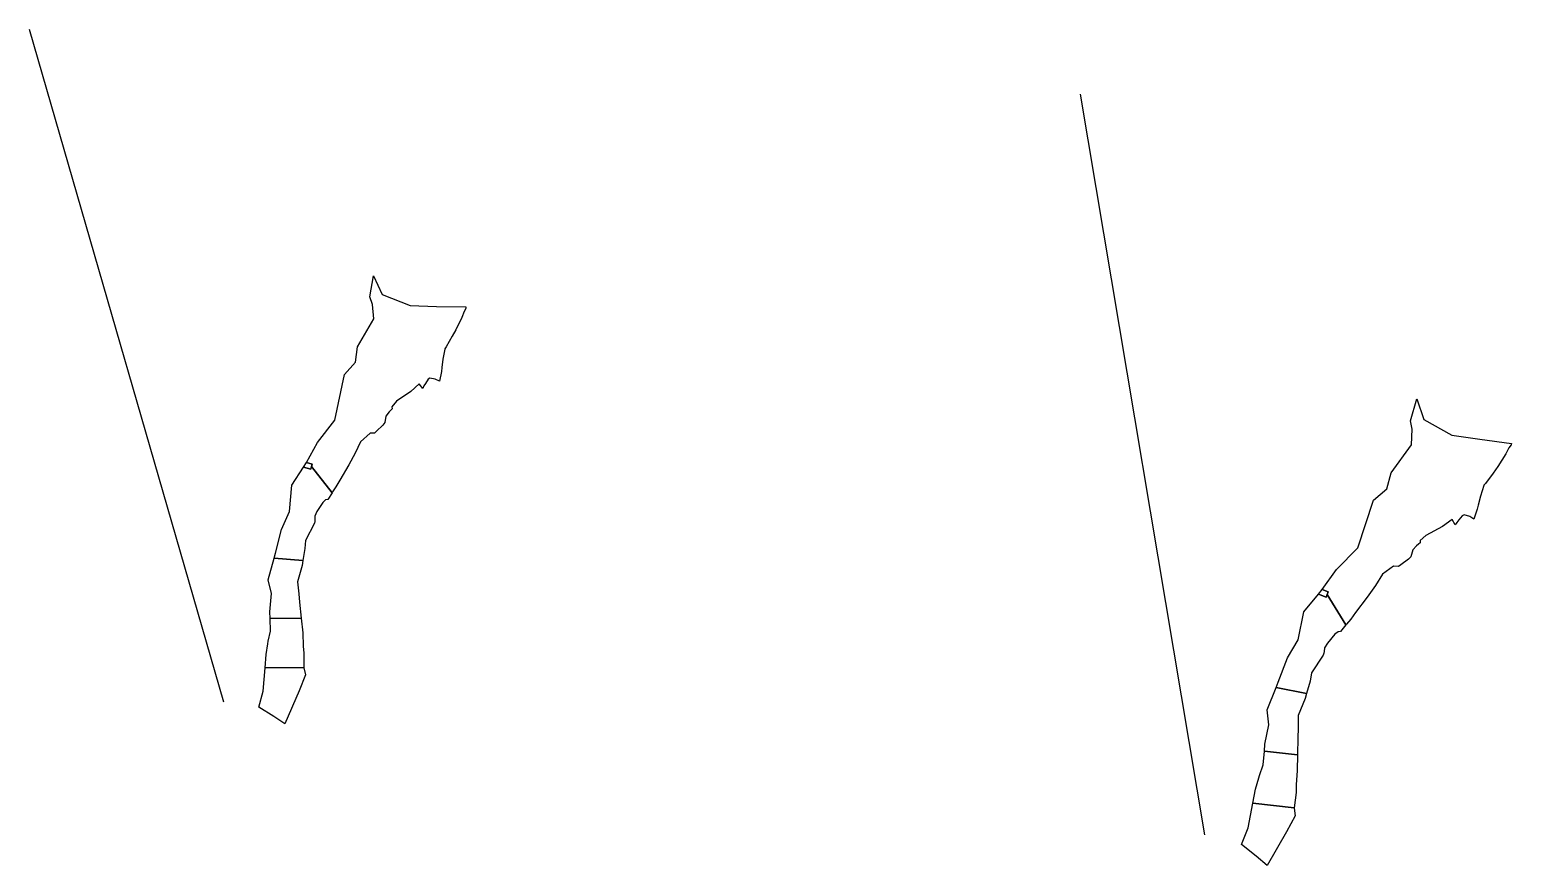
# Model space of a CAD drawing. Header units: millimetres. Extents: x 216829 to 220816, y 505111 to 507360.
import ezdxf

# ---------------------------------------------------------------- set-up
doc = ezdxf.new("R2010")
doc.units = ezdxf.units.MM
doc.layers.add('test', color=7, linetype='Continuous')
doc.layers.add('변환후', color=7, linetype='Continuous')

msp = doc.modelspace()

# ---------------------------------------------------------------- linework, layer by layer
at = {"color": 1}
msp.add_line((217351.4, 505549.8), (216828.5, 507359.7), dxfattribs=at)
at = {"layer": 'test'}
for points in [[(217936.7, 506440), (217931.3, 506414), (217920.4, 506419.4), (217905.6, 506422.3), (217900.7, 506419.1), (217893.8, 506408), (217889.5, 506401.1), (217886.4, 506394.5), (217877.2, 506406.8), (217854.8, 506386.2), (217816.2, 506359.6), (217803.3, 506344.9), (217803.8, 506339.2), (217800.4, 506335.8), (217796, 506331.3), (217787.6, 506320.1), (217784.8, 506302.3), (217779.5, 506295.6), (217762.2, 506278.9), (217756.6, 506274), (217744.7, 506273.9), (217719.3, 506251), (217704.8, 506220.2), (217687.3, 506189.1), (217663.3, 506147.7), (217652.9, 506129.1), (217644, 506115.8), (217642.5, 506113.5), (217587.1, 506184), (217588.6, 506190.9), (217573.3, 506194.8), (217603.5, 506248.7), (217649.8, 506309), (217675.7, 506432.1), (217705.8, 506464.9), (217711.3, 506505.8), (217754.5, 506581.4), (217751.6, 506620.5), (217744.5, 506640.4), (217754.1, 506697.6), (217777.3, 506647.5), (217852.3, 506617.2), (217923.3, 506614.8), (218002.8, 506613.5), (218002.9, 506609.7), (217998, 506601.6), (217991.6, 506585.6), (217975.8, 506551.9), (217965.9, 506534.5), (217949.8, 506505.9), (217946.3, 506501.2), (217946.1, 506500.4), (217940.8, 506472.9), (217937.6, 506450.2), (217936.7, 506440)], [(217587.1, 506184), (217642.5, 506113.5), (217631.2, 506095.9), (217625.2, 506094.2), (217617.4, 506087.1), (217601.7, 506063), (217595.9, 506050.2), (217596.2, 506041.4), (217595.8, 506036.6), (217594.9, 506031.9), (217570.8, 505984.7), (217569.4, 505963.4), (217564.2, 505931.4), (217486.5, 505937.4), (217490.2, 505951.4), (217506.8, 506014.5), (217528.2, 506062.8), (217534.2, 506134), (217565.8, 506182.2), (217585.6, 506176.9), (217587.1, 506184)], [(217587.1, 506184), (217585.6, 506176.9), (217565.8, 506182.2), (217573.3, 506194.8), (217588.6, 506190.9), (217587.1, 506184)], [(217559.6, 505775.7), (217475.9, 505775.6), (217475, 505793.5), (217479.4, 505842.5), (217470.9, 505879.3), (217486.5, 505937.4), (217564.2, 505931.4), (217562.1, 505918.3), (217549.7, 505873.8), (217553.1, 505841.6), (217555.2, 505819.2), (217559.6, 505775.7)], [(217566.1, 505643), (217462.1, 505642.9), (217464.9, 505678.1), (217469.7, 505707.2), (217470.8, 505713.9), (217476.9, 505740.8), (217475.9, 505775.6), (217559.6, 505775.7), (217563.4, 505736.7), (217564.9, 505700.5), (217566.5, 505682), (217566.1, 505643)], [(217553.8, 505580.8), (217515.7, 505491.8), (217485.9, 505511.3), (217445.4, 505536.3), (217457.2, 505580), (217462.1, 505642.9), (217566.1, 505643), (217566.1, 505642.1), (217571.3, 505623.4), (217553.8, 505580.8)]]:
    msp.add_lwpolyline(points, close=True, dxfattribs=at)
at = {"layer": '변환후', "color": 5}
msp.add_line((219991.3, 505193.1), (219657, 507186.1), dxfattribs=at)
at = {"layer": '변환후', "color": 3}
for points in [[(220724.6, 506069.6), (220715.6, 506042.5), (220704.7, 506049.6), (220689.3, 506054.5), (220683.7, 506051.8), (220674.9, 506040.8), (220669.5, 506033.9), (220665.3, 506027.3), (220657.1, 506041.5), (220630.7, 506022.4), (220586.2, 505998.7), (220570.7, 505984.7), (220570.5, 505978.6), (220566.5, 505975.3), (220561.3, 505971.1), (220551, 505960.1), (220545.7, 505941.6), (220539.3, 505935), (220518.8, 505919.4), (220512.3, 505914.8), (220499.5, 505916.2), (220469.6, 505894.9), (220450.4, 505864), (220427.9, 505833), (220397.2, 505791.8), (220383.9, 505773.2), (220372.7, 505760.2), (220370.8, 505757.9), (220320.6, 505839.9), (220323, 505847), (220307.1, 505853.1), (220346, 505906.8), (220402.7, 505965.3), (220445.5, 506093.3), (220481.6, 506124.6), (220492.6, 506167.5), (220547.9, 506242.7), (220549.5, 506284.7), (220544.5, 506306.8), (220561.7, 506366.5), (220580.3, 506310.3), (220656.5, 506268.7), (220731.8, 506257.4), (220816.3, 506246.3), (220816, 506242.3), (220809.8, 506234.2), (220801, 506217.9), (220780, 506184), (220767.4, 506166.7), (220746.6, 506138.1), (220742.4, 506133.6), (220742, 506132.8), (220733, 506104.1), (220726.8, 506080.3), (220724.6, 506069.6)], [(220320.6, 505839.9), (220318.1, 505832.4), (220297.6, 505840.5), (220307.1, 505853.1), (220323, 505847), (220320.6, 505839.9)], [(220320.6, 505839.9), (220370.8, 505757.9), (220356.6, 505740.5), (220350.1, 505739.4), (220340.9, 505732.8), (220321.2, 505709.2), (220313.5, 505696.1), (220312.7, 505686.7), (220311.6, 505681.7), (220310.1, 505676.8), (220278.7, 505629.4), (220274.6, 505607), (220265.1, 505573.5), (220183, 505589.5), (220188.6, 505603.9), (220214.1, 505669.1), (220242.9, 505718), (220258, 505793.1), (220297.6, 505840.5), (220318.1, 505832.4), (220320.6, 505839.9)], [(220240.9, 505408.1), (220151.7, 505418.3), (220153, 505437.5), (220163.8, 505489.2), (220159.1, 505529.4), (220183, 505589.5), (220265.1, 505573.5), (220261.1, 505559.8), (220242.5, 505513.9), (220242.1, 505479.2), (220241.7, 505455), (220240.9, 505408.1)], [(220231.6, 505266), (220120.7, 505278.6), (220128, 505315.9), (220136.7, 505346.2), (220138.7, 505353.2), (220148.6, 505381.2), (220151.7, 505418.3), (220240.9, 505408.1), (220240.2, 505366.1), (220237.4, 505327.4), (220236.8, 505307.5), (220231.6, 505266)], [(220210.8, 505201.2), (220159.2, 505111), (220129.9, 505135.5), (220089.8, 505167.1), (220107.8, 505212.2), (220120.7, 505278.6), (220231.6, 505266), (220231.5, 505265), (220234.7, 505244.5), (220210.8, 505201.2)]]:
    msp.add_lwpolyline(points, close=True, dxfattribs=at)

doc.saveas('drawing.dxf')
